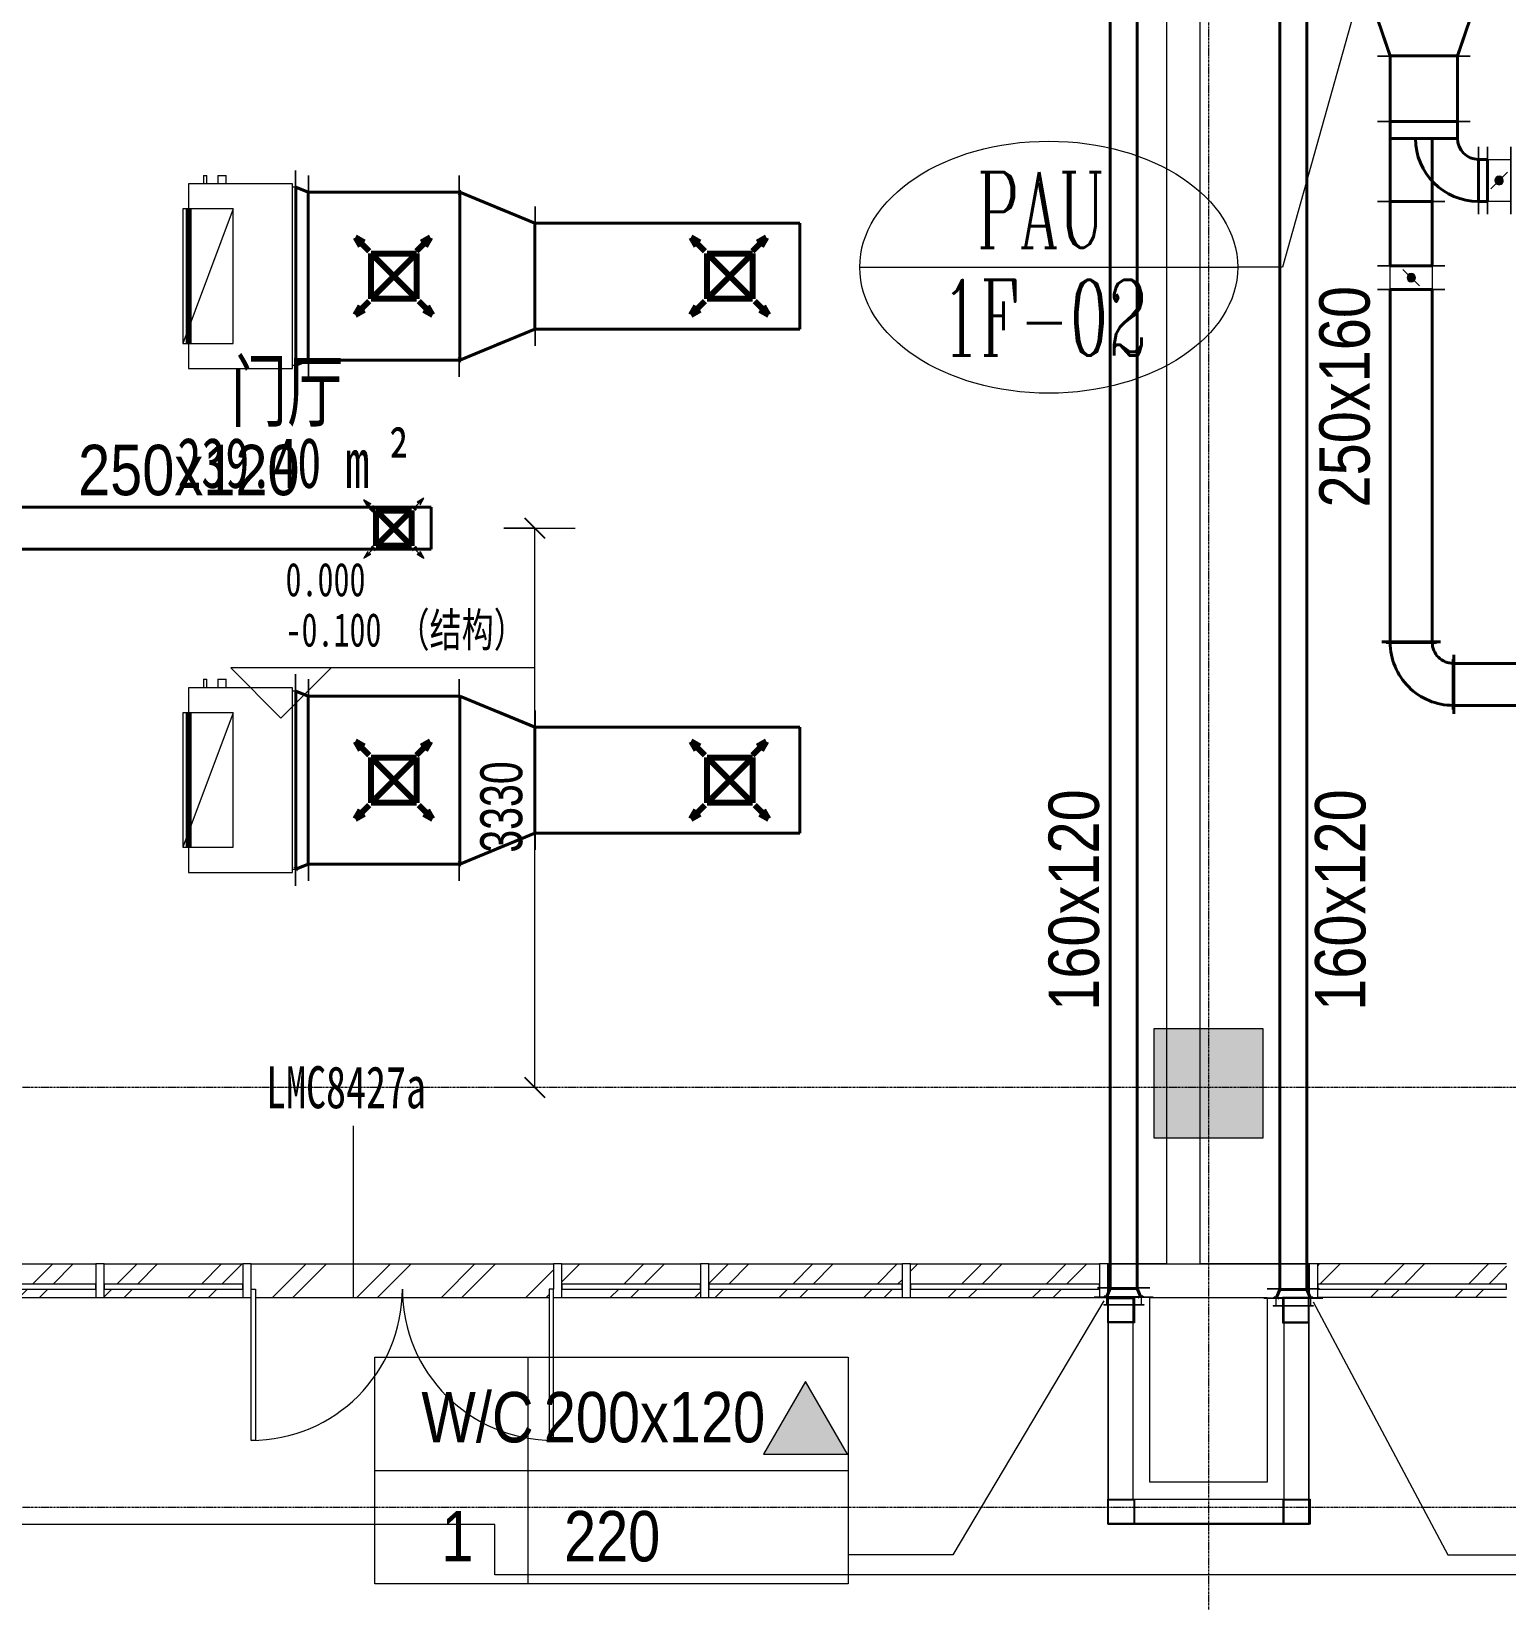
# Model space of a CAD drawing. Header units: millimetres. Extents: x 147808 to 200719, y -28592 to 8154.
# Drawn here: x 166991 to 175775, y -20454 to -11112 of the extents above; entities that cross this region are included whole.
import ezdxf

# ---------------------------------------------------------------- set-up
doc = ezdxf.new("R2010")
doc.units = ezdxf.units.MM
doc.linetypes.add('TJ Dash 2x', pattern=[3, 2, -1])
doc.linetypes.add('轴网线', pattern=[22.24, 12.7, -3.18, 3.18, -3.18])
for name, color, linetype, lineweight in [('0-1', 7, 'Continuous', 5), ('A-ANNO-DIMS', 7, 'Continuous', 5), ('A-ANNO-DIMS-100', 7, 'Continuous', 5), ('M-EQPM-IDEN', 7, 'Continuous', 5), ('M-HVAC-CDFF-IDEN', 7, 'Continuous', 5)]:
    doc.layers.add(name, color=color, linetype=linetype, lineweight=lineweight)
for name, color, linetype, lineweight, true_color in [('0-2', 7, 'Continuous', 5, 0x515151), ('A-AREA-IDEN-1', 7, 'Continuous', 5, 0x515151), ('A-DETL-1', 7, 'TJ Dash 2x', 5, 0x5151ff), ('A-DETL-2', 7, 'Continuous', 5, 0x5151ff), ('A-DETL-GENF-1', 7, 'Continuous', 5, 0xe1e1e1), ('A-DETL-GENF-2', 7, 'Continuous', 5, 0x515151), ('A-DETL-GENF-4', 3, 'Continuous', 80, 0x00ff00), ('A-DETL-GENF-5', 3, 'Continuous', 5, 0x00ff00), ('A-DETL-MEDM-1', 7, 'Continuous', 5, 0x515151), ('A-DETL-WIDE-1', 7, 'Continuous', 80, 0xff8000), ('A-DETL-WIDE-2', 4, 'Continuous', 80, 0x00ffff), ('A-DETL-WIDE-3', 3, 'Continuous', 80, 0x00ff00), ('A-DETL-WIDE-4', 150, 'Continuous', 80, 0x007fff), ('A-DOOR-1', 7, 'Continuous', 5, 0x515151), ('A-FLOR-1', 7, 'Continuous', 5, 0x7f7f7f), ('A-GENM-2', 7, 'Continuous', 5, 0xff8888), ('A-GLAZ-CURT-1', 7, 'Continuous', 5, 0x515151), ('A-GLAZ-CWMG-1', 7, 'Continuous', 5, 0x8b8b8b), ('A-GLAZ-CWMG-2', 7, 'Continuous', 5, 0x515151), ('A-WALL-1', 7, 'Continuous', 5, 0x515151), ('A-WALL-IDEN-1', 7, 'Continuous', 5, 0x5151ff), ('A-WALL-IDEN-2', 7, 'Continuous', 5, 0x515151), ('G-ANNO-DIMS-1', 7, 'Continuous', 5, 0x515151), ('G-ANNO-DIMS-2', 7, 'Continuous', 5, 0x5151ff), ('M-EQPM-1', 4, 'Continuous', 5, 0x00ffff), ('M-EQPM-2', 4, 'Continuous', 80, 0x00ffff), ('M-EQPM-IDEN-1', 3, 'Continuous', 5, 0x00ff00), ('M-HVAC-CDFF-3', 7, 'Continuous', 13, 0xff8000), ('M-HVAC-CDFF-4', 3, 'Continuous', 80, 0x00ff00), ('M-HVAC-CDFF-5', 150, 'Continuous', 80, 0x007fff), ('M-HVAC-CDFF-IDEN-1', 3, 'Continuous', 5, 0x00ff00), ('M-HVAC-DUCT-1', 7, 'Continuous', 40, 0xff8000), ('M-HVAC-DUCT-10', 150, 'Continuous', 5, 0x007fff), ('M-HVAC-DUCT-2', 7, 'Continuous', 5, 0xff8000), ('M-HVAC-DUCT-3', 3, 'Continuous', 40, 0x00ff00), ('M-HVAC-DUCT-4', 3, 'Continuous', 5, 0x00ff00), ('M-HVAC-DUCT-5', 3, 'Continuous', 13, 0x00ff00), ('M-HVAC-DUCT-6', 150, 'Continuous', 40, 0x007fff), ('M-HVAC-DUCT-8', 7, 'Continuous', 80, 0xff8000), ('M-HVAC-DUCT-9', 150, 'Continuous', 80, 0x007fff), ('M-HVAC-DUCT-ANNO-2', 3, 'Continuous', 5, 0x00ff00), ('M-HVAC-DUCT-ANNO-3', 6, 'Continuous', 5, 0xff00ff), ('M-HVAC-DUCT-IDEN-1', 3, 'Continuous', 5, 0x00ff00), ('S-GRID-1', 7, '轴网线', 5, 0x5151ff)]:
    doc.layers.add(name, color=color, linetype=linetype, lineweight=lineweight, true_color=true_color)
doc.styles.add('Arial', font='arial.ttf', dxfattribs={"width": 0.7, "height": 250})
doc.styles.add('Complex_1', font='complex_.ttf', dxfattribs={"width": 0.6, "height": 450})
doc.styles.add('TJ_FangSong_Narrow_1', font='', dxfattribs={"height": 300})
doc.styles.add('仿宋_3', font='', dxfattribs={"width": 0.7, "height": 200})
doc.styles.add('仿宋_4', font='', dxfattribs={"width": 0.7, "height": 250})
doc.styles.add('黑体', font='', dxfattribs={"width": 0.7, "height": 300})
doc.styles.add('黑体_1', font='', dxfattribs={"width": 0.7, "height": 350})
doc.styles.get('TJ_FangSong_Narrow_1').set_extended_font_data('TJ_FangSong_Narrow')
doc.styles.get('仿宋_3').set_extended_font_data('FangSong')
doc.styles.get('仿宋_4').set_extended_font_data('FangSong')
doc.styles.get('黑体').set_extended_font_data('SimHei')
doc.styles.get('黑体_1').set_extended_font_data('SimHei')
doc.dimstyles.new('对角线-1_2_250_近', dxfattribs={"dimscale": 304.8, "dimtxt": 255.06485, "dimasz": 0.393701, "dimexe": 0.787402, "dimexo": 0.328084, "dimgap": 0, "dimtad": 1, "dimdec": 0, "dimzin": 0, "dimdsep": 46, "dimtxsty": 'Arial', "dimblk1": 'OBLIQUE', "dimblk2": 'OBLIQUE', "dimsah": 1, "dimcen": 0.09, "dimazin": 0, "dimtfac": 1, "dimtdec": 4, "dimtix": 1, "dimtmove": 0, "dimatfit": 3, "dimfxl": 1, "dimtvp": 1, "dimtolj": 1, "dimtzin": 0, "dimarcsym": 2})
pattern_1 = [(45, (0, 0), (-251.4472, 251.4472), []), (45, (0, 381), (-251.4472, 251.4472), [])]

# ---------------------------------------------------------------- blocks, each defined once
blk = doc.blocks.new('系统嵌板 - TJ玻璃_30-2487520-10-001 一层空调通风平面图')
at = {"layer": 'A-GLAZ-CURT-1'}
for p, q in [((562.5, -50), (-562.5, -50)), ((-562.5, -50), (-562.5, -80)), ((-562.5, -80), (562.5, -80)), ((562.5, -80), (562.5, -50))]:
    blk.add_line(p, q, dxfattribs=at)
blk = doc.blocks.new('系统嵌板 - TJ玻璃_30-2487521-10-001 一层空调通风平面图')
at = {"layer": 'A-GLAZ-CURT-1'}
for p, q in [((575, -50), (-575, -50)), ((-575, -50), (-575, -80)), ((-575, -80), (575, -80)), ((575, -80), (575, -50))]:
    blk.add_line(p, q, dxfattribs=at)
blk = doc.blocks.new('系统嵌板 - TJ玻璃_30-2487522-10-001 一层空调通风平面图')
at = {"layer": 'A-GLAZ-CURT-1'}
for p, q in [((412.5, -50), (-412.5, -50)), ((-412.5, -50), (-412.5, -80)), ((-412.5, -80), (412.5, -80)), ((412.5, -80), (412.5, -50))]:
    blk.add_line(p, q, dxfattribs=at)
blk = doc.blocks.new('门嵌板_平开有框双扇 - 无横档-2487523-10-001 一层空调通风平面图')
at = {"layer": 'A-DOOR-1'}
for p, q in [((-900, -850), (-900, 50)), ((-900, 50), (-875, 50)), ((-875, 50), (-875, -850)), ((875, 50), (875, -850)), ((900, 50), (875, 50)), ((900, -850), (900, 50)), ((-875, -850), (-900, -850)), ((875, -850), (900, -850))]:
    blk.add_line(p, q, dxfattribs=at)
for centre, start, end in [((-900, 50), 270.00032, 0), ((900, 50), 180, 269.99968)]:
    blk.add_arc(centre, 900, start, end, dxfattribs=at)
blk = doc.blocks.new('系统嵌板 - TJ玻璃_30-V1-10-001 一层空调通风平面图')
at = {"layer": 'A-GLAZ-CURT-1'}
for p, q in [((412.5, -50), (-412.5, -50)), ((-412.5, -50), (-412.5, -80)), ((-412.5, -80), (412.5, -80)), ((412.5, -80), (412.5, -50))]:
    blk.add_line(p, q, dxfattribs=at)
blk = doc.blocks.new('系统嵌板 - TJ玻璃_30-V2-10-001 一层空调通风平面图')
at = {"layer": 'A-GLAZ-CURT-1'}
for p, q in [((575, -50), (-575, -50)), ((-575, -50), (-575, -80)), ((-575, -80), (575, -80)), ((575, -80), (575, -50))]:
    blk.add_line(p, q, dxfattribs=at)
blk = doc.blocks.new('矩形竖梃 - 50_200mm 长方形-1276677-10-001 一层空调通风平面图')
at = {"layer": 'A-GLAZ-CWMG-1'}
h = blk.add_hatch(dxfattribs=at)
h.set_pattern_fill('FP_4', color=256, style=0, pattern_type=2)
h.set_pattern_definition(pattern_1)
h.paths.add_polyline_path([(172225, -18650), (173350, -18650), (173350, -18600), (172225, -18600)], flags=0)
h.paths.add_polyline_path([(172273.6, -18570), (173350, -18570), (173350, -18450), (172225, -18450), (172225, -18570)], flags=0)
at = {"layer": 'A-GLAZ-CWMG-2'}
for p, q in [((172225, -18450), (173350, -18450)), ((172225, -18650), (173350, -18650))]:
    blk.add_line(p, q, dxfattribs=at)
blk = doc.blocks.new('矩形竖梃 - 50_200mm 长方形-1276676-10-001 一层空调通风平面图')
at = {"layer": 'A-GLAZ-CWMG-1'}
h = blk.add_hatch(dxfattribs=at)
h.set_pattern_fill('FP_4', color=256, style=0, pattern_type=2)
h.set_pattern_definition(pattern_1)
h.paths.add_polyline_path([(172175, -18650), (172175, -18600), (171025, -18600), (171025, -18650)], flags=0)
h.paths.add_polyline_path([(172175, -18570), (172175, -18450), (171025, -18450), (171025, -18570)], flags=0)
at = {"layer": 'A-GLAZ-CWMG-2'}
for p, q in [((171025, -18450), (172175, -18450)), ((171025, -18650), (172175, -18650))]:
    blk.add_line(p, q, dxfattribs=at)
blk = doc.blocks.new('矩形竖梃 - 50_200mm 长方形-1314451-10-001 一层空调通风平面图')
at = {"layer": 'A-GLAZ-CWMG-1'}
h = blk.add_hatch(dxfattribs=at)
h.set_pattern_fill('FP_4', color=256, style=0, pattern_type=2)
h.set_pattern_definition(pattern_1)
h.paths.add_polyline_path([(170150, -18650), (170975, -18650), (170975, -18600), (170150, -18600)], flags=0)
h.paths.add_polyline_path([(170975, -18570), (170975, -18450), (170150, -18450), (170150, -18570)], flags=0)
at = {"layer": 'A-GLAZ-CWMG-2'}
for p, q in [((170150, -18450), (170975, -18450)), ((170150, -18650), (170975, -18650))]:
    blk.add_line(p, q, dxfattribs=at)
blk = doc.blocks.new('矩形竖梃 - 50_200mm 长方形-1314467-10-001 一层空调通风平面图')
at = {"layer": 'A-GLAZ-CWMG-1'}
h = blk.add_hatch(dxfattribs=at)
h.set_pattern_fill('FP_4', color=256, style=0, pattern_type=2)
h.set_pattern_definition(pattern_1)
h.paths.add_polyline_path([(169634.2, -18650), (170075, -18650), (170075, -18600), (170100, -18600), (170100, -18450), (168300, -18450), (168300, -18600), (168325, -18600), (168325, -18650)], flags=0)
at = {"layer": 'A-GLAZ-CWMG-2'}
for p, q in [((168300, -18450), (170100, -18450)), ((168325, -18650), (170075, -18650))]:
    blk.add_line(p, q, dxfattribs=at)
blk = doc.blocks.new('矩形竖梃 - 50_200mm 长方形-V3-10-001 一层空调通风平面图')
at = {"layer": 'A-GLAZ-CWMG-1'}
h = blk.add_hatch(dxfattribs=at)
h.set_pattern_fill('FP_3', color=256, style=0, pattern_type=2)
h.set_pattern_definition(pattern_1)
h.paths.add_polyline_path([(167425, -18650), (168250, -18650), (168250, -18600), (167425, -18600)], flags=0)
h.paths.add_polyline_path([(168250, -18570), (168250, -18450), (167425, -18450), (167425, -18570)], flags=0)
at = {"layer": 'A-GLAZ-CWMG-2'}
for p, q in [((167425, -18450), (168250, -18450)), ((167425, -18650), (168250, -18650))]:
    blk.add_line(p, q, dxfattribs=at)
blk = doc.blocks.new('矩形竖梃 - 50_200mm 长方形-V4-10-001 一层空调通风平面图')
at = {"layer": 'A-GLAZ-CWMG-1'}
h = blk.add_hatch(dxfattribs=at)
h.set_pattern_fill('FP_4', color=256, style=0, pattern_type=2)
h.set_pattern_definition(pattern_1)
h.paths.add_polyline_path([(167375, -18650), (167375, -18600), (166225, -18600), (166225, -18650)], flags=0)
h.paths.add_polyline_path([(167375, -18570), (167375, -18450), (166225, -18450), (166225, -18570)], flags=0)
at = {"layer": 'A-GLAZ-CWMG-2'}
for p, q in [((166225, -18450), (167375, -18450)), ((166225, -18650), (167375, -18650))]:
    blk.add_line(p, q, dxfattribs=at)
blk = doc.blocks.new('矩形竖梃 - 50_200mm 长方形-2487525-10-001 一层空调通风平面图')
at = {"layer": 'A-GLAZ-CWMG-2'}
for p, q in [((0, 200), (-50, 200)), ((-50, 200), (-50, 0)), ((0, 0), (0, 200)), ((-50, 0), (0, 0))]:
    blk.add_line(p, q, dxfattribs=at)
blk = doc.blocks.new('矩形竖梃 - 50_200mm 长方形-2487519-10-001 一层空调通风平面图')
at = {"layer": 'A-GLAZ-CWMG-2'}
for p, q in [((-25, 200), (25, 200)), ((-25, 0), (-25, 200)), ((25, 200), (25, 0)), ((25, 0), (-25, 0))]:
    blk.add_line(p, q, dxfattribs=at)
blk = doc.blocks.new('矩形竖梃 - 50_200mm 长方形-V5-10-001 一层空调通风平面图')
at = {"layer": 'A-GLAZ-CWMG-2'}
for p, q in [((-25, 200), (25, 200)), ((-25, 0), (-25, 200)), ((25, 200), (25, 50)), ((25, 0), (-25, 0))]:
    blk.add_line(p, q, dxfattribs=at)
blk = doc.blocks.new('矩形竖梃 - 50_200mm 长方形-V6-10-001 一层空调通风平面图')
at = {"layer": 'A-GLAZ-CWMG-2'}
for p, q in [((-25, 200), (25, 200)), ((-25, 50), (-25, 200)), ((25, 200), (25, 0)), ((25, 0), (-25, 0))]:
    blk.add_line(p, q, dxfattribs=at)
blk = doc.blocks.new('系统嵌板 - TJ玻璃_30-2487542-10-001 一层空调通风平面图')
at = {"layer": 'A-GLAZ-CURT-1'}
for p, q in [((562.5, 80), (-562.5, 80)), ((-562.5, 80), (-562.5, 50)), ((-562.5, 50), (562.5, 50)), ((562.5, 50), (562.5, 80))]:
    blk.add_line(p, q, dxfattribs=at)
blk = doc.blocks.new('矩形竖梃 - 50_200mm 长方形-1377296-10-001 一层空调通风平面图')
at = {"layer": 'A-GLAZ-CWMG-1'}
h = blk.add_hatch(dxfattribs=at)
h.set_pattern_fill('FP_4', color=256, style=0, pattern_type=2)
h.set_pattern_definition(pattern_1)
h.paths.add_polyline_path([(175775, -18650), (175775, -18600), (174650, -18600), (174650, -18650), (174913, -18650)], flags=0)
h.paths.add_polyline_path([(175775, -18570), (175775, -18450), (174650, -18450), (174650, -18570), (174913, -18570)], flags=0)
at = {"layer": 'A-GLAZ-CWMG-2'}
for p, q in [((175775, -18450), (174650, -18450)), ((175775, -18650), (174650, -18650))]:
    blk.add_line(p, q, dxfattribs=at)
blk = doc.blocks.new('矩形竖梃 - 50_200mm 长方形-2487549-10-001 一层空调通风平面图')
at = {"layer": 'A-GLAZ-CWMG-2'}
for p, q in [((0, 0), (-50, 0)), ((-50, 0), (-50, -200)), ((0, -200), (0, 0)), ((-50, -200), (0, -200))]:
    blk.add_line(p, q, dxfattribs=at)
blk = doc.blocks.new('标记_消防救援窗_平立面联动 - 标记_消防救援窗_平立面联动-1856936-10-001 一层空调通风平面图')
at = {"layer": 'A-GENM-2'}
blk.add_hatch(color=256, dxfattribs=at).paths.add_polyline_path([(250, -933), (0, -500), (-250, -933)], flags=0)
at = {"layer": 'A-DETL-GENF-2'}
for p, q in [((0, -500), (-250, -933)), ((250, -933), (0, -500)), ((-250, -933), (250, -933))]:
    blk.add_line(p, q, dxfattribs=at)
blk = doc.blocks.new('高程点 - 相对高程点-103621-10-001 一层空调通风平面图')
at = {"layer": 'G-ANNO-DIMS-2'}
for p, q in [((15.062, 2.987), (-2.987, 2.987)), ((0, 0), (-2.987, 2.987)), ((0, 0), (2.987, 2.987))]:
    blk.add_line(p, q, dxfattribs=at)
blk = doc.blocks.new('YXQH_AR_B9-20_rvt-1-10-001 一层空调通风平面图')
at = {"layer": 'A-DETL-GENF-1'}
h = blk.add_hatch(color=256, dxfattribs=at)
h.paths.add_polyline_path([(173675, -17700), (174325, -17700), (174325, -17050), (173675, -17050)], flags=0)
h.paths.add_polyline_path([(191516.7, -17700), (191650, -17700), (191650, -17100), (191050, -17100), (191050, -17700), (191450, -17700)], flags=0)
h.paths.add_polyline_path([(183000, -17700), (183000, -17100), (182400, -17100), (182400, -17700)], flags=0)
h.paths.add_polyline_path([(165000, -17650), (165600, -17650), (165600, -17050), (165000, -17050), (165000, -17478.6)], flags=0)
h.paths.add_polyline_path([(156350, -17650), (156950, -17650), (156950, -17050), (156350, -17050), (156350, -17450)], flags=0)
h.paths.add_polyline_path([(171300, -9350), (171300, -8750), (170700, -8750), (170700, -9350), (171100, -9350)], flags=0)
h.paths.add_polyline_path([(176400, -9050), (176800, -9050), (176800, -8450), (176200, -8450), (176200, -9050)], flags=0)
h.paths.add_polyline_path([(191578.1, -9050), (191650, -9050), (191650, -8450), (191050, -8450), (191050, -9050), (191450, -9050)], flags=0)
h.paths.add_polyline_path([(183000, -9050), (183000, -8450), (182400, -8450), (182400, -9050)], flags=0)
h.paths.add_polyline_path([(156950, -9000), (156950, -8400), (156350, -8400), (156350, -9000), (156550, -9000)], flags=0)
h.paths.add_polyline_path([(165000, -9000), (165600, -9000), (165600, -8400), (165000, -8400)], flags=0)
h.paths.add_polyline_path([(191250, -7200), (191650, -7200), (191650, -6800), (191250, -6800), (191250, -7000)], flags=0)
h.paths.add_polyline_path([(182950, -7000), (182950, -6500), (182550, -6500), (182550, -7000)], flags=0)
h.paths.add_polyline_path([(171100, -6350), (171100, -5950), (170900, -5950), (170900, -6350)], flags=0)
h.paths.add_polyline_path([(173750, -6350), (173950, -6350), (173950, -5950), (173750, -5950), (173750, -6150)], flags=0)
h.paths.add_polyline_path([(168050, -6350), (168250, -6350), (168250, -5950), (168050, -5950), (168050, -6150)], flags=0)
h.paths.add_polyline_path([(173873.6, -4365), (173950, -4365), (173950, -3965), (173750, -3965), (173750, -4365)], flags=0)
h.paths.add_polyline_path([(171042.4, -4365), (171100, -4365), (171100, -3965), (170900, -3965), (170900, -4365)], flags=0)
h.paths.add_polyline_path([(168250, -4365), (168250, -3965), (168050, -3965), (168050, -4365), (168126.4, -4365)], flags=0)
h.paths.add_polyline_path([(168050, -2025), (168250, -2025), (168250, -1625), (168050, -1625)], flags=0)
h.paths.add_polyline_path([(173750, -2025), (173950, -2025), (173950, -1625), (173750, -1625), (173750, -1885)], flags=0)
h.paths.add_polyline_path([(170958.9, -1775), (171100, -1775), (171100, -1375), (170900, -1375), (170900, -1775)], flags=0)
h.paths.add_polyline_path([(165015.3, -350), (165600, -350), (165600, 250), (165000, 250), (165000, -350), (165012.5, -350)], flags=0)
h.paths.add_polyline_path([(156950, -350), (156950, 250), (156350, 250), (156350, -350), (156550, -350)], flags=0)
h.paths.add_polyline_path([(176600, -350), (176800, -350), (176800, 250), (176200, 250), (176200, -350), (176550, -350)], flags=0)
at = {"layer": 'A-DETL-1'}
for p, q in [((165000, -20000), (169750, -20000)), ((169750, -20300), (169750, -20000)), ((169750, -20300), (169750, -20000)), ((169750, -20300), (169750, -20000)), ((191950, -20300), (169750, -20300)), ((191950, -20300), (169750, -20300)), ((191950, -20300), (169750, -20300))]:
    blk.add_line(p, q, dxfattribs=at)
at = {"layer": 'A-DETL-2'}
for p, q in [((173400, -18650), (173405, -18650)), ((173400, -18800), (173400, -18650)), ((173405, -18650), (173550, -18650)), ((173405, -18795), (173405, -18650)), ((173405, -18655), (173550, -18655)), ((173550, -18650), (173560, -18650)), ((173550.5, -18655), (173560, -18655)), ((173555, -18655), (173555, -18795)), ((173560, -18650), (173560, -18800)), ((174450, -18650), (174440, -18650)), ((174440, -18650), (174440, -18800)), ((174450, -18655), (174440, -18655)), ((174445, -18655), (174445, -18795)), ((174595, -18650), (174450, -18650)), ((174595, -18655), (174450, -18655)), ((174600, -18650), (174595, -18650)), ((174595, -18795), (174595, -18650)), ((174600, -18800), (174600, -18650)), ((173405, -18795), (173400.6, -18795)), ((173405, -18800), (173400.6, -18800)), ((173550, -18795), (173405, -18795)), ((173550, -18800), (173405, -18800)), ((173560, -18795), (173550, -18795)), ((173560, -18800), (173550, -18800)), ((174440, -18795), (174450, -18795)), ((174440, -18800), (174450, -18800)), ((174450, -18795), (174595, -18795)), ((174450, -18800), (174595, -18800)), ((174595, -18795), (174600, -18795)), ((174595, -18800), (174600, -18800)), ((173400, -19850), (173404.5, -19850)), ((173400, -20000), (173400, -19850)), ((173405, -19850), (173550, -19850)), ((173405, -19995), (173405, -19850)), ((173405, -19855), (173560, -19855)), ((173550, -19850), (173560, -19850)), ((173555, -19855), (173555, -19995)), ((173560, -19850), (173560, -19995)), ((174445, -19850), (174450, -19850)), ((174445, -19995), (174445, -19850)), ((174450, -19850), (174595, -19850)), ((174450, -19995), (174450, -19850)), ((174450, -19855), (174595, -19855)), ((174595, -19850), (174600, -19850)), ((174595, -19855), (174600, -19855)), ((174600, -19850), (174605, -19850)), ((174600, -19855), (174605, -19855)), ((174600, -19855), (174600, -19995)), ((174605, -19850), (174605, -20000)), ((173560, -19995), (173400, -19995)), ((173560, -20000), (173400, -20000)), ((173560, -19995), (173560, -19999.3)), ((174595, -19995), (174445, -19995)), ((174445, -20000), (174445, -19995.6)), ((174600, -20000), (174445, -20000)), ((174600, -19995), (174595, -19995)), ((174605, -19995), (174600, -19995)), ((174605, -20000), (174600, -20000))]:
    blk.add_line(p, q, dxfattribs=at)
at = {"layer": 'A-DETL-MEDM-1'}
for p, q in [((173750, -17050), (173675, -17050)), ((173675, -17050), (173675, -17700)), ((173950, -17050), (173750, -17050)), ((174325, -17050), (173950, -17050)), ((174325, -17700), (174325, -17050)), ((173675, -17700), (173750, -17700)), ((173750, -17700), (173950, -17700)), ((173950, -17700), (174325, -17700))]:
    blk.add_line(p, q, dxfattribs=at)
at = {"layer": 'A-FLOR-1'}
for p, q in [((173400, -18450), (173750, -18450)), ((173750, -18450), (173950, -18450)), ((173950, -18450), (174595, -18450)), ((174595, -18450), (174600, -18450))]:
    blk.add_line(p, q, dxfattribs=at)
at = {"layer": 'A-WALL-1'}
for p, q in [((173950, -18450), (173950, -10050)), ((173750, -10350), (173750, -18450)), ((173750, -18450), (173400, -18450)), ((173400, -18450), (173400, -18650)), ((174600, -18450), (173950, -18450)), ((174600, -18650), (174600, -18450)), ((173400, -18650), (173400, -20000)), ((173405, -18650), (173400, -18650)), ((173405, -18650), (173550, -18650)), ((173405, -19995), (173405, -18650)), ((173550, -18650), (173550, -19850)), ((173650, -18650), (174350, -18650)), ((173650, -19750), (173650, -18650)), ((174350, -18650), (174350, -19750)), ((174450, -18650), (174595, -18650)), ((174450, -19750), (174450, -18650)), ((174595, -18650), (174595, -19995)), ((174600, -18650), (174595, -18650)), ((174600, -19995), (174600, -18650)), ((174350, -19750), (173650, -19750)), ((174450, -19850), (174450, -19750)), ((173550, -19850), (173650, -19850)), ((173650, -19850), (174450, -19850)), ((173400, -20000), (173405, -20000)), ((174595, -19995), (173405, -19995)), ((173405, -20000), (174600, -20000)), ((174600, -20000), (174600, -19995))]:
    blk.add_line(p, q, dxfattribs=at)
at = {"layer": 'A-WALL-IDEN-1'}
blk.add_line((168909.2, -18650), (168909.2, -17628.6), dxfattribs=at)
at = {"layer": 'G-ANNO-DIMS-1'}
blk.add_line((168477, -15200.6), (168477, -15200.6), dxfattribs=at)
blk.add_line((168477, -15200.6), (168477, -15200.6), dxfattribs=at)
at = {"layer": 'S-GRID-1'}
for p, q in [((174000, 7353.7), (174000, -27792.2)), ((198582.5, -17400), (148741.6, -17400)), ((198582.5, -19900), (148741.6, -19900))]:
    blk.add_line(p, q, dxfattribs=at)
at = {"layer": '0-2', "xscale": 99.99999999999993, "yscale": 99.99999999999993, "zscale": 99.99999999999993}
blk.add_blockref('高程点 - 相对高程点-103621-10-001 一层空调通风平面图', (168477, -15200.6), dxfattribs=at)
at = {"layer": '0-2'}
for name, p in [('矩形竖梃 - 50_200mm 长方形-V4-10-001 一层空调通风平面图', (0, 0)), ('矩形竖梃 - 50_200mm 长方形-V3-10-001 一层空调通风平面图', (0, 0)), ('矩形竖梃 - 50_200mm 长方形-1314467-10-001 一层空调通风平面图', (0, 0)), ('矩形竖梃 - 50_200mm 长方形-1314451-10-001 一层空调通风平面图', (0, 0)), ('矩形竖梃 - 50_200mm 长方形-1276676-10-001 一层空调通风平面图', (0, 0)), ('矩形竖梃 - 50_200mm 长方形-1276677-10-001 一层空调通风平面图', (0, 0)), ('矩形竖梃 - 50_200mm 长方形-2487525-10-001 一层空调通风平面图', (173400, -18650)), ('矩形竖梃 - 50_200mm 长方形-1377296-10-001 一层空调通风平面图', (0, 0)), ('系统嵌板 - TJ玻璃_30-2487542-10-001 一层空调通风平面图', (175212.5, -18650)), ('门嵌板_平开有框双扇 - 无横档-2487523-10-001 一层空调通风平面图', (169200, -18650)), ('标记_消防救援窗_平立面联动 - 标记_消防救援窗_平立面联动-1856936-10-001 一层空调通风平面图', (171600, -18650))]:
    blk.add_blockref(name, p, dxfattribs=at)
at = {"layer": '0-2', "extrusion": (0, 0, -1)}
for name, p in [('矩形竖梃 - 50_200mm 长方形-2487519-10-001 一层空调通风平面图', (-167400, -18650)), ('矩形竖梃 - 50_200mm 长方形-V6-10-001 一层空调通风平面图', (-168275, -18650)), ('矩形竖梃 - 50_200mm 长方形-V5-10-001 一层空调通风平面图', (-170125, -18650)), ('矩形竖梃 - 50_200mm 长方形-2487519-10-001 一层空调通风平面图', (-171000, -18650)), ('矩形竖梃 - 50_200mm 长方形-2487519-10-001 一层空调通风平面图', (-172200, -18650))]:
    blk.add_blockref(name, p, dxfattribs=at)
at = {"layer": '0-2', "rotation": 180}
for name, p in [('矩形竖梃 - 50_200mm 长方形-2487549-10-001 一层空调通风平面图', (174600, -18650)), ('系统嵌板 - TJ玻璃_30-V2-10-001 一层空调通风平面图', (166800, -18650)), ('系统嵌板 - TJ玻璃_30-V1-10-001 一层空调通风平面图', (167837.5, -18650)), ('系统嵌板 - TJ玻璃_30-2487522-10-001 一层空调通风平面图', (170562.5, -18650)), ('系统嵌板 - TJ玻璃_30-2487521-10-001 一层空调通风平面图', (171600, -18650)), ('系统嵌板 - TJ玻璃_30-2487520-10-001 一层空调通风平面图', (172787.5, -18650))]:
    blk.add_blockref(name, p, dxfattribs=at)
at = {"layer": 'A-AREA-IDEN-1', "attachment_point": 1}
for s, insert, char_height, width, style in [('门厅', (168179.3, -13078.6), 350, 875.443, '黑体_1'), ('239.40 m', (167860.1, -13530.4), 300, 1526.413, '黑体'), ('\\f黑体|b0|i0|c134|p49|;\\W.7;²', (169119.6, -13530.4), 300, 123.46, '黑体')]:
    blk.add_mtext(s, dxfattribs=dict(at, insert=insert, char_height=char_height, width=width, style=style))
at = {"layer": 'A-WALL-IDEN-2', "insert": (168388.4, -17273), "char_height": 250, "width": 1257.046, "attachment_point": 1, "style": '仿宋_4'}
blk.add_mtext('LMC8427a', dxfattribs=at)
at = {"layer": 'G-ANNO-DIMS-1', "insert": (168504.5, -14275.4), "char_height": 200, "width": 1853.983, "attachment_point": 1, "line_spacing_factor": 0.898273, "style": '仿宋_3'}
blk.add_mtext('0.000\\P-0.100 （结构）', dxfattribs=at)
blk = doc.blocks.new('过渡件_矩形变径管_角度_法兰 - 45 度-2719447-10-001 一层空调通风平面图')
at = {"layer": 'M-HVAC-DUCT-3'}
for p, q in [((0, -300), (0, 300)), ((0, 300), (3, 299)), ((3, 300), (292.7, 200)), ((3, -300), (3, 300)), ((147.9, 250), (295.7, 200)), ((292.7, 200), (292.7, -200)), ((292.7, -200), (3, -300)), ((295.7, -200), (147.9, -250)), ((3, -299), (0, -300))]:
    blk.add_line(p, q, dxfattribs=at)
at = {"layer": 'M-HVAC-DUCT-4'}
for p, q in [((0, -375), (0, 375)), ((0, 375), (0, -375)), ((295.7, 275), (295.7, 200)), ((295.7, -275), (295.7, 275)), ((295.7, -200), (295.7, -275))]:
    blk.add_line(p, q, dxfattribs=at)
blk = doc.blocks.new('三通_矩形 正断面三通_法兰 - 三通_矩形 正断面三通_法兰-2858294-10-001 一层空调通风平面图')
at = {"layer": 'M-HVAC-DUCT-3'}
for p, q in [((-350, 162.5), (-350, -237.5)), ((-350, 162.5), (-250, 162.5)), ((-250, 162.5), (-250, -87.5)), ((-250, 162.5), (125, 162.5)), ((-250, -237.5), (-250, 162.5)), ((125, -87.5), (125, 162.5)), ((-250, 12.5), (-250, -237.5)), ((-250, -87.5), (125, -87.5)), ((-350, -237.5), (-250, -237.5)), ((-125, -362.5), (125, -362.5))]:
    blk.add_line(p, q, dxfattribs=at)
for radius in [375, 125]:
    blk.add_arc((-250, -362.5), radius, 360, 90, dxfattribs=at)
at = {"layer": 'M-HVAC-DUCT-4'}
for p, q in [((-350, 237.5), (-350, -312.5)), ((-350, 162.5), (-350, 237.5)), ((125, 237.5), (125, -162.5)), ((125, 162.5), (125, 237.5)), ((125, -162.5), (125, -87.5)), ((-350, -312.5), (-350, -237.5)), ((200, -362.5), (-200, -362.5)), ((-200, -362.5), (-125, -362.5)), ((125, -362.5), (200, -362.5))]:
    blk.add_line(p, q, dxfattribs=at)
blk = doc.blocks.new('弯头_矩形弯头_弧形_法兰 - 1_0 W-2858324-10-001 一层空调通风平面图')
at = {"layer": 'M-HVAC-DUCT-3'}
for p, q in [((-175, 253), (-150, 253)), ((175, 253), (-175, 253)), ((-150, 253), (150, 253)), ((-150, 250), (-150, 253)), ((150, 250), (-150, 250)), ((150, 253), (150, 250)), ((150, 253), (175, 253)), ((-253, 150), (-253, 175)), ((-253, 175), (-253, -175)), ((-253, -150), (-253, 150)), ((-253, 150), (-250, 150)), ((-250, 150), (-250, -150)), ((-253, -175), (-253, -150)), ((-250, -150), (-253, -150))]:
    blk.add_line(p, q, dxfattribs=at)
for radius in [125, 375]:
    blk.add_arc((-250, 250), radius, 270, 0, dxfattribs=at)
blk = doc.blocks.new('对开多叶调节阀 - 标准-2904088-10-001 一层空调通风平面图')
at = {"layer": 'A-DETL-GENF-4'}
blk.add_hatch(color=256, dxfattribs=at).paths.add_polyline_path([(0, 25), (-6.5, 24.1), (-12.5, 21.7), (-17.7, 17.7), (-21.7, 12.5), (-24.1, 6.5), (-25, 0), (-24.1, -6.5), (-21.7, -12.5), (-17.7, -17.7), (-12.5, -21.7), (-6.5, -24.1), (0, -25), (6.5, -24.1), (12.5, -21.7), (17.7, -17.7), (21.7, -12.5), (24.1, -6.5), (25, 0), (24.1, 6.5), (21.7, 12.5), (17.7, 17.7), (12.5, 21.7), (6.5, 24.1)], flags=0)
at = {"layer": 'A-DETL-GENF-5'}
blk.add_line((-49.5, -49.5), (49.5, 49.5), dxfattribs=at)
for start, end in [(360, 180), (180, 360)]:
    blk.add_arc((0, 0), 25, start, end, dxfattribs=at)
at = {"layer": 'M-HVAC-DUCT-5'}
for p, q in [((-70, 125), (-70, 200)), ((-70, 200), (-70, -200)), ((70, 125), (70, 200)), ((70, 200), (70, -200)), ((-70, -125), (-70, 125)), ((-70, 125), (70, 125)), ((-70, 125), (70, 125)), ((70, 125), (70, -125)), ((-70, -200), (-70, -125)), ((70, -125), (-70, -125)), ((70, -125), (-70, -125)), ((70, -200), (70, -125))]:
    blk.add_line(p, q, dxfattribs=at)
blk = doc.blocks.new('W_外墙防雨百叶 - W_外墙防雨百叶-2983238-10-001 一层空调通风平面图')
at = {"layer": 'M-HVAC-CDFF-3'}
for p, q in [((119.05, 51), (-119.05, 51)), ((-119.05, 51), (-119.05, 47.825)), ((-119.05, 47.825), (119.05, 47.825)), ((119.05, 3.175), (-119.05, 3.175)), ((-119.05, 3.175), (-119.05, 0)), ((-119.05, 0), (119.05, 0)), ((-103.175, 47.825), (-103.175, 3.175)), ((103.175, 47.825), (103.175, 3.175)), ((119.05, 51), (119.05, 47.825)), ((119.05, 3.175), (119.05, 0))]:
    blk.add_line(p, q, dxfattribs=at)
blk = doc.blocks.new('C4_方形散流器 - 210x210-V25-10-001 一层空调通风平面图')
at = {"layer": 'A-DETL-GENF-4'}
for points in [[(-178.5, 178.5), (-155.4, 138.6), (-155.4, 155.4), (-138.6, 155.4)], [(128.1, 155.4), (144.9, 155.4), (144.9, 138.6), (168, 178.5)], [(-178.5, -178.5), (-138.6, -155.4), (-155.4, -155.4), (-155.4, -138.6)], [(138.6, -155.4), (178.5, -178.5), (155.4, -138.6), (155.4, -155.4)]]:
    blk.add_hatch(color=256, dxfattribs=at).paths.add_polyline_path(points, flags=0)
at = {"layer": 'A-DETL-GENF-5'}
for p, q in [((-138.6, 155.4), (-178.5, 178.5)), ((-178.5, 178.5), (-155.4, 138.6)), ((-125, 125), (-178.5, 178.5)), ((-138.6, 155.4), (-178.5, 178.5)), ((-178.5, 178.5), (-155.4, 138.6)), ((-155.4, 155.4), (-138.6, 155.4)), ((-155.4, 138.6), (-155.4, 155.4)), ((-155.4, 138.6), (-155.4, 155.4)), ((-155.4, 155.4), (-138.6, 155.4)), ((125, 135.5), (168, 178.5)), ((128.1, 155.4), (168, 178.5)), ((168, 178.5), (128.1, 155.4)), ((144.9, 155.4), (128.1, 155.4)), ((128.1, 155.4), (144.9, 155.4)), ((168, 178.5), (144.9, 138.6)), ((144.9, 138.6), (168, 178.5)), ((144.9, 138.6), (144.9, 155.4)), ((144.9, 155.4), (144.9, 138.6)), ((-125, -125), (-178.5, -178.5)), ((-178.5, -178.5), (-155.4, -138.6)), ((-155.4, -138.6), (-178.5, -178.5)), ((-138.6, -155.4), (-178.5, -178.5)), ((-178.5, -178.5), (-138.6, -155.4)), ((-155.4, -138.6), (-155.4, -155.4)), ((-155.4, -155.4), (-155.4, -138.6)), ((-155.4, -155.4), (-138.6, -155.4)), ((-138.6, -155.4), (-155.4, -155.4)), ((125, -125), (178.5, -178.5)), ((155.4, -155.4), (138.6, -155.4)), ((138.6, -155.4), (178.5, -178.5)), ((155.4, -155.4), (138.6, -155.4)), ((138.6, -155.4), (178.5, -178.5)), ((155.4, -138.6), (155.4, -155.4)), ((178.5, -178.5), (155.4, -138.6)), ((155.4, -138.6), (155.4, -155.4)), ((178.5, -178.5), (155.4, -138.6))]:
    blk.add_line(p, q, dxfattribs=at)
at = {"layer": 'A-DETL-WIDE-3'}
for p, q in [((-115.5, 115.5), (-125, 125)), ((105, 105), (-105, -105)), ((-105, 105), (105, -105)), ((-105, -105), (-105, 105)), ((-105, 105), (105, 105)), ((105, 115.5), (125, 135.5)), ((105, 105), (105, -105)), ((-115.5, -115.5), (-125, -125)), ((105, -105), (-105, -105)), ((115.5, -115.5), (125, -125))]:
    blk.add_line(p, q, dxfattribs=at)
blk = doc.blocks.new('M_多联机 - 室内机 - 静音型 - 天花板内藏风管式下回风 - 6_3 kW-V26-10-001 一层空调通风平面图')
at = {"layer": 'A-DETL-WIDE-2'}
blk.add_line((400, 310), (-400, 310), dxfattribs=at)
at = {"layer": 'M-EQPM-1'}
for p, q in [((-400, 310), (-550, 310)), ((-550, 310), (-550, -310)), ((550, 310), (400, 310)), ((550, -210), (550, 310)), ((600, 220), (550, 220)), ((550, 200), (600, 200)), ((600, 220), (600, 200)), ((600, 135), (550, 135)), ((600, 135), (600, 85)), ((550, 85), (600, 85)), ((550, -310), (550, -210)), ((-550, -310), (549, -310)), ((-530, -310), (-530, -330)), ((530, -330), (-530, -330)), ((530, -330), (530, -310)), ((549, -310), (550, -310))]:
    blk.add_line(p, q, dxfattribs=at)
blk = doc.blocks.new('过渡件_矩形变径管_角度_法兰 - 45 度-V29-10-001 一层空调通风平面图')
at = {"layer": 'A-DETL-WIDE-4'}
for p, q in [((0.1, 530), (3, 528.9)), ((3, -528.9), (0.1, -530))]:
    blk.add_line(p, q, dxfattribs=at)
at = {"layer": 'M-HVAC-DUCT-10'}
for p, q in [((0, 530), (0, 630)), ((0, 630), (0, -630)), ((78.4, 600), (78.4, 500)), ((78.4, -600), (78.4, 600)), ((0, -630), (0, -530)), ((78.4, -500), (78.4, -600))]:
    blk.add_line(p, q, dxfattribs=at)
at = {"layer": 'M-HVAC-DUCT-6'}
for p, q in [((3, 530), (75.4, 500)), ((3, -530), (3, 530)), ((39.2, 515), (78.4, 500)), ((75.4, 500), (75.4, -500)), ((75.4, -500), (3, -530)), ((78.4, -500), (39.2, -515))]:
    blk.add_line(p, q, dxfattribs=at)
blk = doc.blocks.new('过渡件_矩形变径管_角度_法兰 - 45 度-V30-10-001 一层空调通风平面图')
at = {"layer": 'A-DETL-WIDE-4'}
for p, q in [((0.1, 500), (3, 498.8)), ((3, -498.8), (0.1, -500))]:
    blk.add_line(p, q, dxfattribs=at)
at = {"layer": 'M-HVAC-DUCT-10'}
for p, q in [((0, 500), (0, 600)), ((0, 600), (0, -600)), ((452.6, 415), (452.6, 315)), ((452.6, -415), (452.6, 415)), ((452.6, -315), (452.6, -415)), ((0, -600), (0, -500))]:
    blk.add_line(p, q, dxfattribs=at)
at = {"layer": 'M-HVAC-DUCT-6'}
for p, q in [((3, 500), (449.6, 315)), ((3, -500), (3, 500)), ((226.3, 407.5), (452.6, 315)), ((449.6, 315), (449.6, -315)), ((449.6, -315), (3, -500)), ((452.6, -315), (226.3, -407.5))]:
    blk.add_line(p, q, dxfattribs=at)
blk = doc.blocks.new('C4_方形散流器 - 270x270-2857066-10-001 一层空调通风平面图')
at = {"layer": 'A-DETL-WIDE-4'}
for p, q in [((-178.1, 199.9), (-229.5, 229.5)), ((-229.5, 229.5), (-199.9, 178.1)), ((-148.5, 148.5), (-229.5, 229.5)), ((-178.1, 199.9), (-229.5, 229.5)), ((-229.5, 229.5), (-199.9, 178.1)), ((-199.9, 199.9), (-178.1, 199.9)), ((-199.9, 178.1), (-199.9, 199.9)), ((-199.9, 178.1), (-199.9, 199.9)), ((-199.9, 199.9), (-178.1, 199.9)), ((135, 148.5), (216, 229.5)), ((164.6, 199.9), (216, 229.5)), ((216, 229.5), (164.6, 199.9)), ((186.4, 199.9), (164.6, 199.9)), ((164.6, 199.9), (186.4, 199.9)), ((216, 229.5), (186.4, 178.1)), ((186.4, 178.1), (216, 229.5)), ((186.4, 178.1), (186.4, 199.9)), ((186.4, 199.9), (186.4, 178.1)), ((135, 135), (-135, -135)), ((-135, 135), (135, -135)), ((-135, -135), (-135, 135)), ((-135, 135), (135, 135)), ((135, 135), (135, -135)), ((-148.5, -148.5), (-229.5, -229.5)), ((-229.5, -229.5), (-199.9, -178.1)), ((-199.9, -178.1), (-229.5, -229.5)), ((-199.9, -178.1), (-199.9, -199.9)), ((-199.9, -199.9), (-199.9, -178.1)), ((135, -135), (-135, -135)), ((148.5, -148.5), (229.5, -229.5)), ((199.9, -178.1), (199.9, -199.9)), ((229.5, -229.5), (199.9, -178.1)), ((199.9, -178.1), (199.9, -199.9)), ((229.5, -229.5), (199.9, -178.1)), ((-178.1, -199.9), (-229.5, -229.5)), ((-229.5, -229.5), (-178.1, -199.9)), ((-199.9, -199.9), (-178.1, -199.9)), ((-178.1, -199.9), (-199.9, -199.9)), ((199.9, -199.9), (178.1, -199.9)), ((178.1, -199.9), (229.5, -229.5)), ((199.9, -199.9), (178.1, -199.9)), ((178.1, -199.9), (229.5, -229.5))]:
    blk.add_line(p, q, dxfattribs=at)
blk = doc.blocks.new('过渡件_矩形变径管_角度_法兰 - 45 度-V34-10-001 一层空调通风平面图')
at = {"layer": 'A-DETL-WIDE-1'}
for p, q in [((0, 100), (3, 98.9)), ((3, -98.9), (0, -100))]:
    blk.add_line(p, q, dxfattribs=at)
at = {"layer": 'M-HVAC-DUCT-1'}
for p, q in [((3, 100), (51.3, 80)), ((27.1, 90), (54.3, 80)), ((51.3, 80), (51.3, -80)), ((51.3, -80), (3, -100)), ((54.3, -80), (27.1, -90))]:
    blk.add_line(p, q, dxfattribs=at)
at = {"layer": 'M-HVAC-DUCT-2'}
for p, q in [((0, 119), (0, 175)), ((0, 175), (0, -175)), ((54.3, 155), (54.3, 80)), ((54.3, -155), (54.3, 155)), ((54.3, -80), (54.3, -155)), ((0, -175), (0, -119))]:
    blk.add_line(p, q, dxfattribs=at)
blk = doc.blocks.new('TJ_设备标注-样式一 - 封闭式-586635-10-001 一层空调通风平面图')
at = {"layer": 'M-EQPM-IDEN'}
blk.add_line((-10.792, 0.2), (11.708, 0.2), dxfattribs=at)
blk.add_ellipse((0.458, 0.2), major_axis=(-11.25, 0), ratio=0.666667, dxfattribs=at)
blk = doc.blocks.new('DIMBLOCK34-10-001 一层空调通风平面图')
at = {"layer": 'A-ANNO-DIMS-100', "lineweight": 25}
for p, q in [((169988.6, -14069.6), (169928.6, -14009.6)), ((169988.6, -14069.6), (170048.6, -14129.6)), ((169988.6, -17400), (169928.6, -17340)), ((169988.6, -17400), (170048.6, -17460))]:
    blk.add_line(p, q, dxfattribs=at)
at = {"layer": 'A-ANNO-DIMS-100'}
for p, q in [((169805.1, -14069.6), (170228.6, -14069.6)), ((169988.6, -14069.6), (169805.1, -14069.6)), ((169988.6, -17400), (169988.6, -14069.6)), ((170003.7, -17400), (169748.6, -17400)), ((169988.6, -17400), (170003.7, -17400))]:
    blk.add_line(p, q, dxfattribs=at)
at = {"layer": 'A-ANNO-DIMS-100', "color": 0, "insert": (169664, -16001.6), "char_height": 250, "width": 640.409, "attachment_point": 1, "rotation": 90, "line_spacing_factor": 0.941778, "style": 'Arial'}
blk.add_mtext('3330', dxfattribs=at)
blk = doc.blocks.new('_Oblique')
at = {"color": 0, "linetype": 'ByBlock', "lineweight": -2}
blk.add_line((-0.5, -0.5), (0.5, 0.5), dxfattribs=at)
blk = doc.blocks.new('TJ_风口标注-样式二3mm_风量是文字_ - 标准-2906964-10-001 一层空调通风平面图')
at = {"layer": 'M-HVAC-CDFF-IDEN'}
for p, q in [((-5.404, -9.214), (-5.404, 4.286)), ((-5.404, 4.286), (22.783, 4.286)), ((22.783, 4.286), (22.783, -9.214)), ((22.783, -9.214), (-5.404, -9.214))]:
    blk.add_line(p, q, dxfattribs=at)
at = {"layer": 'M-HVAC-CDFF-IDEN-1'}
for p, q in [((3.727, -9.214), (3.727, 4.286)), ((-5.404, -2.464), (22.783, -2.464))]:
    blk.add_line(p, q, dxfattribs=at)

msp = doc.modelspace()

# ---------------------------------------------------------------- linework, layer by layer
at = {"layer": 'M-EQPM-IDEN'}
for p, q in [((174946.9, -10710.2), (174440, -12516.2)), ((174440, -12516.2), (174174.6, -12516.2))]:
    msp.add_line(p, q, dxfattribs=at)
at = {"layer": 'M-HVAC-CDFF-IDEN'}
for p, q in [((173376, -18669.7), (172477.6, -20181.1)), ((174624.1, -18675.5), (175424, -20181.7)), ((172477.6, -20181.1), (171855.3, -20181.1)), ((175424, -20181.7), (175967.9, -20181.7))]:
    msp.add_line(p, q, dxfattribs=at)
at = {"layer": 'M-HVAC-DUCT-1'}
for p, q in [((174425, -18601.7), (174425, -9678.2)), ((174585, -18601.7), (174585, -9678.2)), ((173415, -18595.9), (173415, -10818.2)), ((173575, -18595.9), (173575, -10818.2)), ((173575, -18595.9), (173415, -18595.9)), ((174585, -18601.7), (174425, -18601.7))]:
    msp.add_line(p, q, dxfattribs=at)
at = {"layer": 'M-HVAC-DUCT-3'}
for p, q in [((175082.1, -11257.5), (175482.1, -11257.5)), ((175082.1, -11649.6), (175082.1, -11257.5)), ((175482.1, -11649.6), (175482.1, -11257.5)), ((175482.1, -11649.6), (175082.1, -11649.6)), ((175607.1, -12124.6), (175607.1, -11874.6)), ((175660.3, -11874.6), (175607.1, -11874.6)), ((175660.3, -11874.6), (175660.3, -12124.6)), ((175082.1, -12124.6), (175332.1, -12124.6)), ((175082.1, -12508.6), (175082.1, -12124.6)), ((175332.1, -12508.6), (175332.1, -12124.6)), ((175660.3, -12124.6), (175607.1, -12124.6)), ((175332.1, -12508.6), (175082.1, -12508.6)), ((175082.1, -12648.6), (175332.1, -12648.6)), ((175082.1, -14746.7), (175082.1, -12648.6)), ((175332.1, -14746.7), (175332.1, -12648.6)), ((166346, -13944.6), (169371.4, -13944.6)), ((169371.4, -13944.6), (169371.4, -14194.6)), ((166346, -14194.6), (169371.4, -14194.6)), ((177213.6, -14874.7), (175460.1, -14874.7)), ((177213.6, -15124.7), (175460.1, -15124.7))]:
    msp.add_line(p, q, dxfattribs=at)
at = {"layer": 'M-HVAC-DUCT-6'}
for p, q in [((168638.6, -13069.7), (168638.6, -12069.7)), ((169541.6, -12069.7), (168638.6, -12069.7)), ((169541.6, -12069.7), (169541.6, -13069.7)), ((169988.3, -12884.7), (169988.3, -12254.7)), ((171566.2, -12254.7), (169988.3, -12254.7)), ((171566.2, -12254.7), (171566.2, -12884.7)), ((171566.2, -12884.7), (169988.3, -12884.7)), ((169541.6, -13069.7), (168638.6, -13069.7)), ((168638.6, -16069.7), (168638.6, -15069.7)), ((169541.6, -15069.7), (168638.6, -15069.7)), ((169541.6, -15069.7), (169541.6, -16069.7)), ((169988.3, -15884.7), (169988.3, -15254.7)), ((171566.2, -15254.7), (169988.3, -15254.7)), ((171566.2, -15254.7), (171566.2, -15884.7)), ((171566.2, -15884.7), (169988.3, -15884.7)), ((169541.6, -16069.7), (168638.6, -16069.7))]:
    msp.add_line(p, q, dxfattribs=at)
at = {"layer": 'M-HVAC-DUCT-ANNO-2'}
for p, q in [((169255, -13964.6), (169045, -14174.6)), ((169045, -13964.6), (169255, -14174.6)), ((169045, -13964.6), (169255, -13964.6)), ((169045, -14174.6), (169045, -13964.6)), ((169255, -13964.6), (169255, -14174.6)), ((169255, -14174.6), (169045, -14174.6))]:
    msp.add_line(p, q, dxfattribs=at)
at = {"layer": 'M-HVAC-DUCT-ANNO-3'}
for p, q in [((168192.5, -12169.7), (167892.5, -12969.7)), ((168192.5, -12169.7), (167892.5, -12169.7)), ((167892.5, -12169.7), (167892.5, -12969.7)), ((168192.5, -12969.7), (168192.5, -12169.7)), ((167892.5, -12969.7), (168192.5, -12969.7)), ((168192.5, -15169.7), (167892.5, -15969.7)), ((168192.5, -15169.7), (167892.5, -15169.7)), ((167892.5, -15169.7), (167892.5, -15969.7)), ((168192.5, -15969.7), (168192.5, -15169.7)), ((167892.5, -15969.7), (168192.5, -15969.7))]:
    msp.add_line(p, q, dxfattribs=at)

# ---------------------------------------------------------------- block references
at = {"layer": '0-1'}
msp.add_blockref('YXQH_AR_B9-20_rvt-1-10-001 一层空调通风平面图', (0, 0), dxfattribs=at)
at = {"layer": 'M-EQPM-2', "rotation": 90.00000000000071}
for p in [(168236.2, -12569.7), (168236.2, -15569.7)]:
    msp.add_blockref('M_多联机 - 室内机 - 静音型 - 天花板内藏风管式下回风 - 6_3 kW-V26-10-001 一层空调通风平面图', p, dxfattribs=at)
at = {"layer": 'M-EQPM-IDEN', "xscale": 99.99999999999993, "yscale": 99.99999999999993, "zscale": 99.99999999999993}
msp.add_blockref('TJ_设备标注-样式一 - 封闭式-586635-10-001 一层空调通风平面图', (173003, -12536.2), dxfattribs=at)
at = {"layer": 'M-HVAC-CDFF-3', "extrusion": (0, 0, -1)}
for p in [(-173495, -18695.2), (-174505, -18701)]:
    msp.add_blockref('W_外墙防雨百叶 - W_外墙防雨百叶-2983238-10-001 一层空调通风平面图', p, dxfattribs=at)
at = {"layer": 'M-HVAC-CDFF-4', "rotation": 89.99999999999982}
msp.add_blockref('C4_方形散流器 - 210x210-V25-10-001 一层空调通风平面图', (169150, -14069.6), dxfattribs=at)
at = {"layer": 'M-HVAC-CDFF-5'}
for p in [(169150, -12569.7), (171150, -12569.7), (169150, -15569.7), (171150, -15569.7)]:
    msp.add_blockref('C4_方形散流器 - 270x270-2857066-10-001 一层空调通风平面图', p, dxfattribs=at)
at = {"layer": 'M-HVAC-CDFF-IDEN', "xscale": 99.99999999999993, "yscale": 99.99999999999993, "zscale": 99.99999999999993}
msp.add_blockref('TJ_风口标注-样式二3mm_风量是文字_ - 标准-2906964-10-001 一层空调通风平面图', (169577, -19432.8), dxfattribs=at)
at = {"layer": 'M-HVAC-DUCT-3', "rotation": 270}
for name, p in [('过渡件_矩形变径管_角度_法兰 - 45 度-2719447-10-001 一层空调通风平面图', (175282.1, -10964.8)), ('弯头_矩形弯头_弧形_法兰 - 1_0 W-2858324-10-001 一层空调通风平面图', (175207.1, -14999.7))]:
    msp.add_blockref(name, p, dxfattribs=at)
at = {"layer": 'M-HVAC-DUCT-3', "extrusion": (0, 0, -1), "rotation": 270}
msp.add_blockref('三通_矩形 正断面三通_法兰 - 三通_矩形 正断面三通_法兰-2858294-10-001 一层空调通风平面图', (-175244.6, -11999.6), dxfattribs=at)
at = {"layer": 'M-HVAC-DUCT-5'}
for p, rotation in [((175730.3, -11999.6), 180), ((175207.1, -12578.6), 90)]:
    msp.add_blockref('对开多叶调节阀 - 标准-2904088-10-001 一层空调通风平面图', p, dxfattribs=dict(at, rotation=rotation))
at = {"layer": 'M-HVAC-DUCT-8', "rotation": 90}
for p in [(173495, -18647.2), (174505, -18653)]:
    msp.add_blockref('过渡件_矩形变径管_角度_法兰 - 45 度-V34-10-001 一层空调通风平面图', p, dxfattribs=at)
at = {"layer": 'M-HVAC-DUCT-9'}
for name, p in [('过渡件_矩形变径管_角度_法兰 - 45 度-V29-10-001 一层空调通风平面图', (168563.2, -12569.7)), ('过渡件_矩形变径管_角度_法兰 - 45 度-V30-10-001 一层空调通风平面图', (169538.6, -12569.7)), ('过渡件_矩形变径管_角度_法兰 - 45 度-V29-10-001 一层空调通风平面图', (168563.2, -15569.7)), ('过渡件_矩形变径管_角度_法兰 - 45 度-V30-10-001 一层空调通风平面图', (169538.6, -15569.7))]:
    msp.add_blockref(name, p, dxfattribs=at)

# ---------------------------------------------------------------- texts
at = {"layer": 'M-EQPM-IDEN-1', "char_height": 450, "attachment_point": 1, "style": 'Complex_1'}
for s, insert, width in [('PAU', (172620.6, -11950.4), 1048.607), ('1F-02', (172408.8, -12592.1), 1563.291)]:
    msp.add_mtext(s, dxfattribs=dict(at, insert=insert, width=width))
at = {"layer": 'M-HVAC-CDFF-IDEN-1', "char_height": 300, "attachment_point": 1, "style": 'TJ_FangSong_Narrow_1'}
for s, insert, width in [('W/C', (169313.4, -19212.1), 456.962), ('200x120', (170041.8, -19212.1), 1226.582), ('\\fTJ_FangSong_Narrow|b0|i0|c134|p2|;1', (169432.4, -19920.7), 168.354), ('220', (170162.3, -19920.7), 529.114)]:
    msp.add_mtext(s, dxfattribs=dict(at, insert=insert, width=width))
at = {"layer": 'M-HVAC-DUCT-IDEN-1', "char_height": 300, "attachment_point": 1, "rotation": 90, "style": 'TJ_FangSong_Narrow_1'}
for s, insert, width in [('250x160', (174659.7, -13946.8), 1226.582), ('160x120', (173047.7, -16943), 1218.565), ('160x120', (174634.4, -16943), 1218.565)]:
    msp.add_mtext(s, dxfattribs=dict(at, insert=insert, width=width))
at = {"layer": 'M-HVAC-DUCT-IDEN-1', "insert": (167269.2, -13573.7), "char_height": 300, "width": 1226.582, "attachment_point": 1, "style": 'TJ_FangSong_Narrow_1'}
msp.add_mtext('250x120', dxfattribs=at)

# ---------------------------------------------------------------- dimensions: what is measured, and where the dimension line sits
at = {"layer": 'A-ANNO-DIMS'}
dim = msp.add_linear_dim(base=(169988.6, -14069.6), p1=(169903.7, -17400), p2=(169705.1, -14069.6), angle=90, dimstyle='对角线-1_2_250_近', override={"dimpost": '<>', "dimfxl": 3336.320317}, dxfattribs=at)
dim.commit()
dim.dimension.update_dxf_attribs({"geometry": 'DIMBLOCK34-10-001 一层空调通风平面图', "text_midpoint": (169860.9, -15734.8)})

doc.saveas('drawing.dxf')
